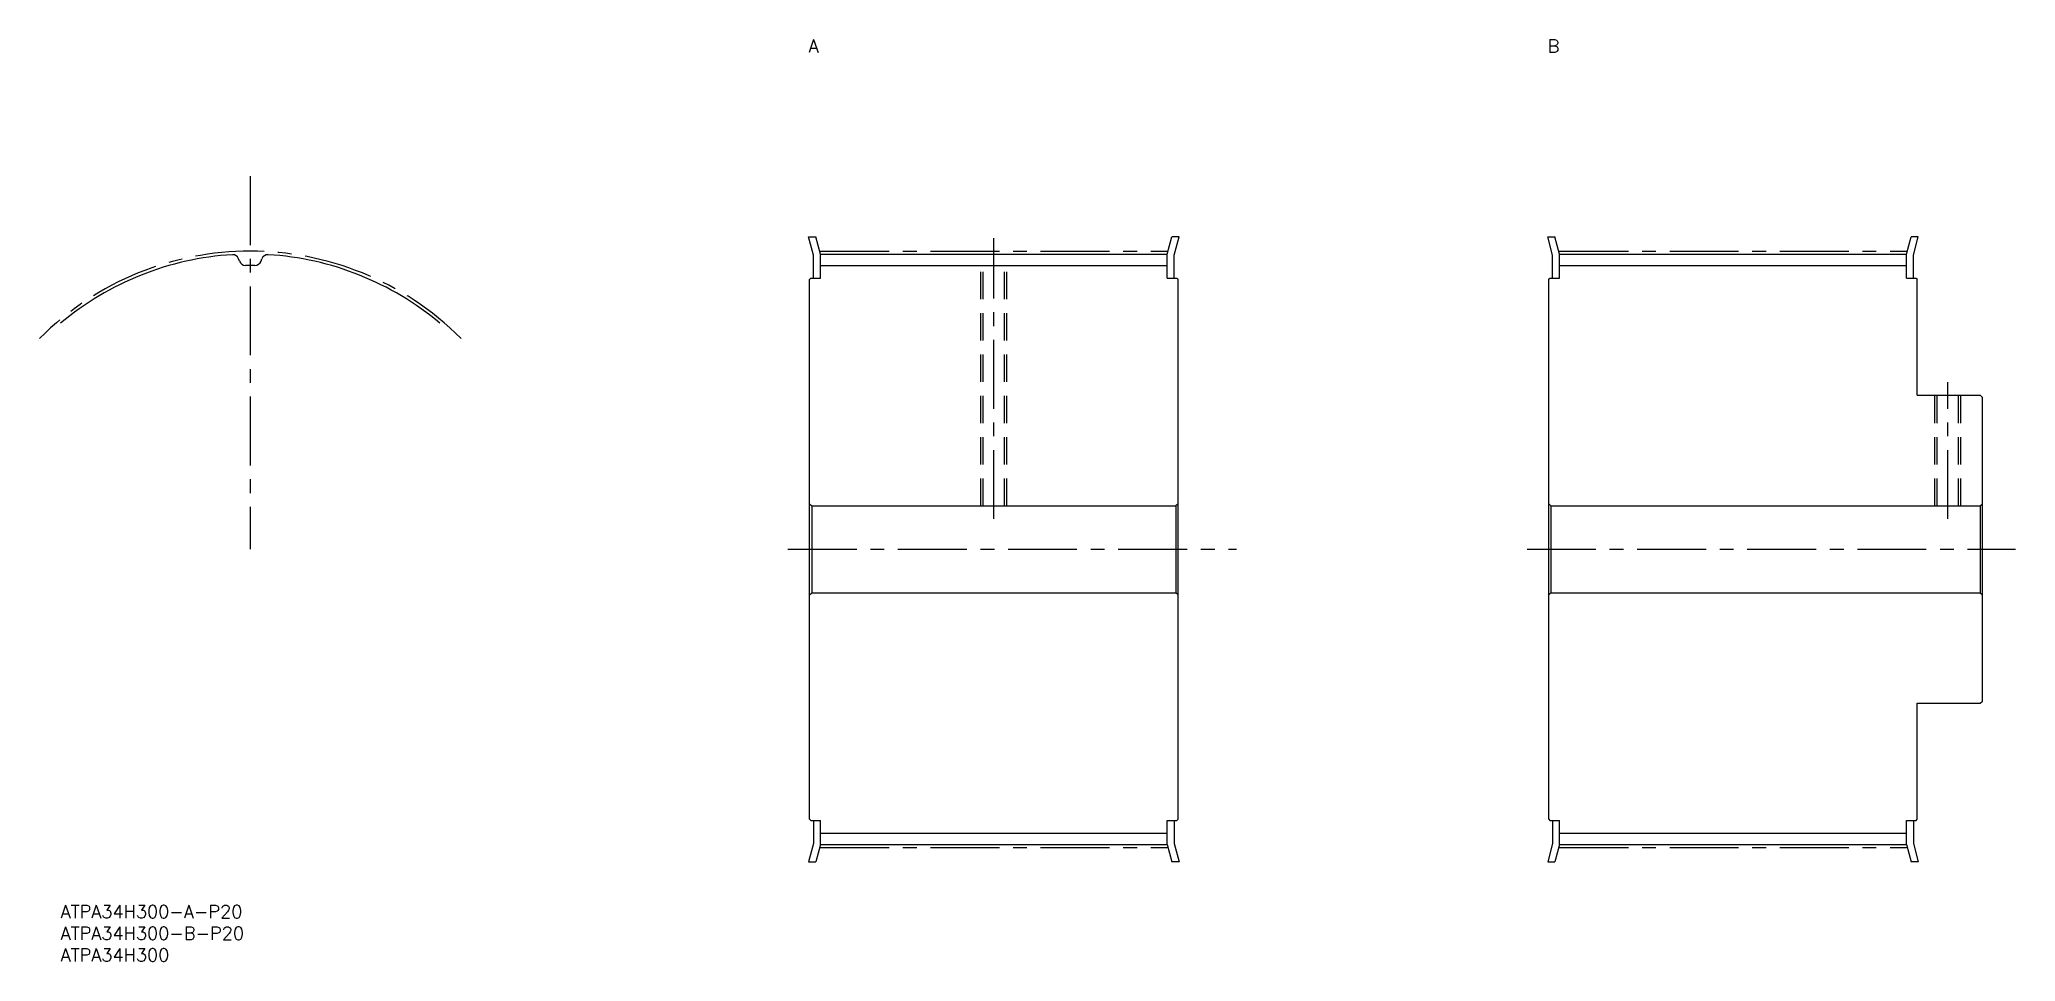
# Model space of a CAD drawing. Extents: x -5 to 451, y -13 to 199.
import ezdxf

# ---------------------------------------------------------------- set-up
doc = ezdxf.new("R2010")
doc.units = 0
doc.header["$LTSCALE"] = 0.5
doc.linetypes.add('CENTER', pattern=[50.8, 31.75, -6.35, 6.35, -6.35])
doc.linetypes.add('DASHED', pattern=[19.05, 12.7, -6.35])
for name, color, linetype in [('MSM_CENTER', 1, 'CENTER'), ('MSM_CONTINUOUS', 7, 'CONTINUOUS'), ('MSM_DASHED', 4, 'DASHED'), ('MSM_PART_NUMBER', 7, 'CONTINUOUS')]:
    doc.layers.add(name, color=color, linetype=linetype)
doc.styles.get("Standard").update_dxf_attribs({"font": 'txt.shx', "height": 3, "bigfont": 'bigfont.shx'})

# ---------------------------------------------------------------- blocks, each defined once
blk = doc.blocks.new('*U37')
at = {"layer": 'MSM_PART_NUMBER'}
blk.add_text('ATPA34H300-A-P20', height=3, dxfattribs=at).set_placement((0, -3))
blk = doc.blocks.new('*U38')
at = {"layer": 'MSM_PART_NUMBER'}
blk.add_text('ATPA34H300-B-P20', height=3, dxfattribs=at).set_placement((0, -8))
blk = doc.blocks.new('*U39')
at = {"layer": 'MSM_PART_NUMBER'}
blk.add_text('ATPA34H300', height=3, dxfattribs=at).set_placement((0, -13))
blk = doc.blocks.new('*U40')
at = {"layer": 'MSM_PART_NUMBER'}
blk.add_text('A', height=3, dxfattribs=at).set_placement((172.46, 196.5))
blk = doc.blocks.new('*U41')
at = {"layer": 'MSM_PART_NUMBER'}
blk.add_text('B', height=3, dxfattribs=at).set_placement((342.9, 196.5))

msp = doc.modelspace()

# ---------------------------------------------------------------- linework, layer by layer
at = {"layer": 'MSM_CENTER'}
for p, q in [((43.73, 168), (43.73, 82)), ((175.18, 150.72), (255.18, 150.72)), ((215.18, 89), (215.18, 153.72)), ((345.62, 150.72), (425.62, 150.72)), ((435.12, 89), (435.12, 120.5)), ((167.68, 82), (271.13, 82)), ((338.12, 82), (450.75, 82)), ((175.18, 13.27), (255.18, 13.27)), ((345.62, 13.27), (425.62, 13.27))]:
    msp.add_line(p, q, dxfattribs=at)
msp.add_arc((43.73, 82), 68.72, 45, 135, dxfattribs=at)
at = {"layer": 'MSM_CONTINUOUS'}
for p, q in [((172.46, 154), (174.12, 154)), ((173.58, 149.82), (172.46, 154)), ((175.18, 150.03), (174.12, 154)), ((255.18, 150.03), (256.25, 154)), ((257.9, 154), (256.25, 154)), ((256.78, 149.82), (257.9, 154)), ((344.02, 149.82), (342.9, 154)), ((342.9, 154), (344.56, 154)), ((345.62, 150.03), (344.56, 154)), ((425.62, 150.03), (426.68, 154)), ((428.34, 154), (426.68, 154)), ((427.22, 149.82), (428.34, 154)), ((41.25, 148.4), (41.04, 148.98)), ((46.21, 148.4), (46.42, 148.98)), ((173.58, 144.5), (173.58, 149.82)), ((175.18, 150.03), (255.18, 150.03)), ((175.18, 144.5), (175.18, 150.03)), ((175.18, 147.44), (255.18, 147.44)), ((255.18, 144.5), (255.18, 150.03)), ((256.78, 144.5), (256.78, 149.82)), ((344.02, 144.5), (344.02, 149.82)), ((345.62, 150.03), (425.62, 150.03)), ((345.62, 144.5), (345.62, 150.03)), ((345.62, 147.44), (425.62, 147.44)), ((425.62, 144.5), (425.62, 150.03)), ((427.22, 144.5), (427.22, 149.82)), ((172.68, 144.2), (172.98, 144.5)), ((172.68, 19.8), (172.68, 144.2)), ((172.98, 144.5), (175.18, 144.5)), ((255.18, 144.5), (257.38, 144.5)), ((257.38, 144.5), (257.68, 144.2)), ((257.68, 19.8), (257.68, 144.2)), ((257.68, 19.8), (257.68, 144.2)), ((343.12, 144.2), (343.42, 144.5)), ((343.12, 19.8), (343.12, 144.2)), ((343.42, 144.5), (345.62, 144.5)), ((425.62, 144.5), (427.82, 144.5)), ((427.82, 144.5), (428.12, 144.2)), ((428.12, 117.5), (428.12, 144.2)), ((428.12, 117.5), (442.62, 117.5)), ((442.62, 117.5), (443.12, 117)), ((443.12, 47), (443.12, 117)), ((172.68, 92.5), (173.18, 92)), ((173.18, 92), (257.18, 92)), ((173.18, 92), (173.18, 72)), ((257.68, 92.5), (257.18, 92)), ((257.18, 92), (257.18, 72)), ((343.12, 92.5), (343.62, 92)), ((343.62, 92), (442.62, 92)), ((343.62, 92), (343.62, 72)), ((442.62, 92), (443.12, 92.5)), ((442.62, 92), (442.62, 72)), ((172.68, 71.5), (173.18, 72)), ((173.18, 72), (257.18, 72)), ((257.68, 71.5), (257.18, 72)), ((343.12, 71.5), (343.62, 72)), ((343.62, 72), (442.62, 72)), ((442.62, 72), (443.12, 71.5)), ((428.12, 19.8), (428.12, 46.5)), ((428.12, 46.5), (442.62, 46.5)), ((442.62, 46.5), (443.12, 47)), ((172.68, 19.8), (172.98, 19.5)), ((172.98, 19.5), (175.18, 19.5)), ((173.58, 19.5), (173.58, 14.18)), ((175.18, 13.96), (175.18, 19.5)), ((255.18, 13.96), (255.18, 19.5)), ((255.18, 19.5), (257.38, 19.5)), ((256.78, 19.5), (256.78, 14.18)), ((257.38, 19.5), (257.68, 19.8)), ((343.12, 19.8), (343.42, 19.5)), ((343.42, 19.5), (345.62, 19.5)), ((344.02, 19.5), (344.02, 14.18)), ((345.62, 13.96), (345.62, 19.5)), ((425.62, 13.96), (425.62, 19.5)), ((425.62, 19.5), (427.82, 19.5)), ((427.22, 19.5), (427.22, 14.18)), ((427.82, 19.5), (428.12, 19.8)), ((173.58, 14.18), (172.46, 10)), ((175.18, 13.96), (174.12, 10)), ((175.18, 16.55), (255.18, 16.55)), ((175.18, 13.96), (255.18, 13.96)), ((255.18, 13.96), (256.25, 10)), ((256.78, 14.18), (257.9, 10)), ((344.02, 14.18), (342.9, 10)), ((345.62, 13.96), (344.56, 10)), ((345.62, 16.55), (425.62, 16.55)), ((345.62, 13.96), (425.62, 13.96)), ((425.62, 13.96), (426.68, 10)), ((427.22, 14.18), (428.34, 10)), ((172.46, 10), (174.12, 10)), ((257.9, 10), (256.25, 10)), ((342.9, 10), (344.56, 10)), ((428.34, 10), (426.68, 10))]:
    msp.add_line(p, q, dxfattribs=at)
for centre, radius, start, end in [((43.73, 82), 68.03, 93.4642, 130), ((39.71, 148.49), 1.42, 20, 93.4642), ((42.63, 148.91), 1.47, 200, 270.9418), ((43.73, 82), 65.44, 89.0582, 90.9418), ((44.83, 148.91), 1.47, 269.0582, 340), ((47.76, 148.49), 1.42, 86.5358, 160), ((43.73, 82), 68.03, 50, 86.5358)]:
    msp.add_arc(centre, radius, start, end, dxfattribs=at)
at = {"layer": 'MSM_DASHED'}
for p, q in [((212.18, 92), (212.18, 147.44)), ((212.73, 92), (212.73, 147.44)), ((217.64, 92), (217.64, 147.44)), ((218.18, 92), (218.18, 147.44)), ((432.12, 92), (432.12, 117.5)), ((432.67, 92), (432.67, 117.5)), ((437.58, 92), (437.58, 117.5)), ((438.12, 92), (438.12, 117.5))]:
    msp.add_line(p, q, dxfattribs=at)

# ---------------------------------------------------------------- block references
at = {"layer": 'MSM_CONTINUOUS'}
for name in ['*U40', '*U41', '*U37', '*U38', '*U39']:
    msp.add_blockref(name, (0, 0), dxfattribs=at)

doc.saveas('drawing.dxf')
